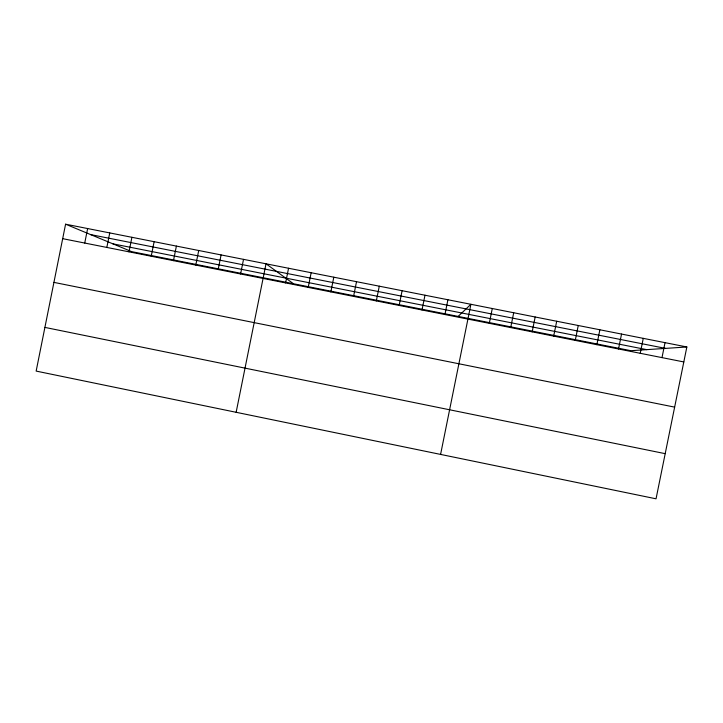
<?xml version="1.0" encoding="UTF-8"?>
<svg xmlns="http://www.w3.org/2000/svg" width="723" height="723" viewBox="0 0 723 723"><rect width="100%" height="100%" fill="white"/><g stroke="black" fill="none" stroke-linecap="round" stroke-linejoin="round"><path stroke-width="1.08" d="M65.585 224.193L36.15 371.089L656.041 498.807L686.85 346.968L65.585 224.193L131.676 251.64L630.935 350.7L686.85 346.968M84.736 243.055L87.637 228.549M106.832 247.438L109.751 232.914M128.992 251.839L131.911 237.298M151.206 256.24L154.126 241.69M173.466 260.66L176.394 246.091M195.788 265.088L198.717 250.501M218.156 269.534L221.093 254.921M240.587 273.981L243.524 259.358M236.141 412.291L266.019 263.796L293.466 283.741M285.603 282.919L288.558 268.251M308.197 287.402L311.161 272.725M330.854 291.893L333.809 277.198M353.556 296.403L356.52 281.69M376.312 300.922L379.286 286.181M399.132 305.449L402.105 290.7M422.006 309.986L424.988 295.219M444.934 314.541L447.917 299.747M440.587 454.415L470.908 304.293L458.147 316.421M489.29 323.344L492.282 308.513M510.7 327.591L513.701 312.752M532.164 331.848L535.174 316.99M553.682 336.123L556.692 321.247M575.246 340.397L578.255 325.513M596.855 344.69L599.873 329.778M618.517 348.983L621.545 334.062M640.235 353.294L643.262 338.355M661.997 357.614L665.033 342.657M90.655 234.604L665.558 348.396M112.896 243.841L646.751 349.643M62.684 238.671L683.813 361.943M53.927 282.386L674.649 407.13M44.907 327.402L665.205 453.664"/></g></svg>
